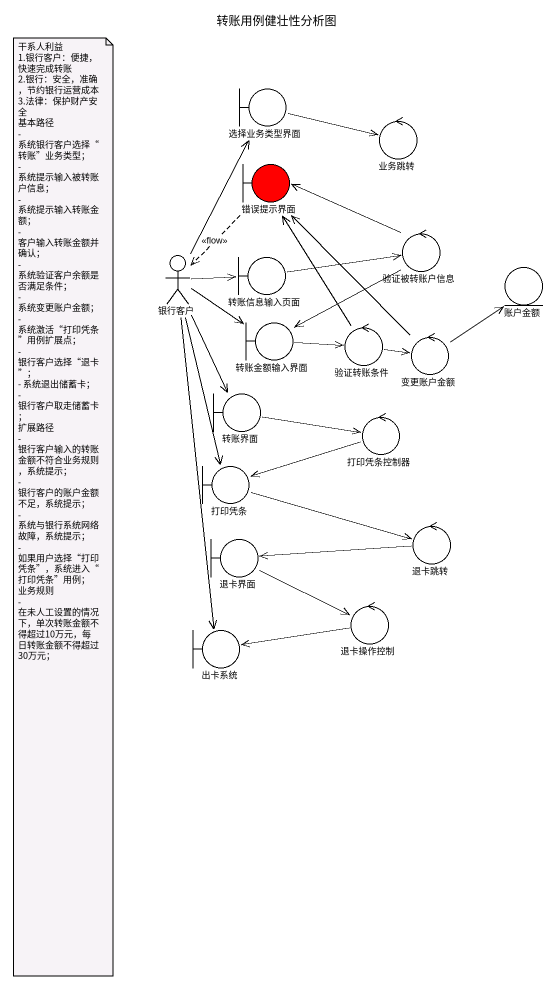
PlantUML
@startuml
title 转账用例健壮性分析图
boundary 选择业务类型界面
control 业务跳转
boundary 错误提示界面 #FF0000
control 验证被转账户信息
actor 银行客户
boundary 转账信息输入页面
entity 账户金额
boundary 转账金额输入界面
control 验证转账条件
control 变更账户金额
boundary 转账界面
control 打印凭条控制器
boundary 打印凭条
boundary 退卡界面
control 退卡跳转
boundary 出卡系统
control 退卡操作控制
选择业务类型界面 -right-> 业务跳转
错误提示界面 ..> 银行客户 : <<flow>>
验证被转账户信息 -left-> 错误提示界面
验证被转账户信息 --> 转账金额输入界面
银行客户 -up-> 选择业务类型界面
银行客户 -right-> 转账信息输入页面
银行客户 -right-> 转账金额输入界面
银行客户 --> 转账界面
银行客户 --> 打印凭条
银行客户 --> 出卡系统
转账信息输入页面 -right-> 验证被转账户信息
转账金额输入界面 -right-> 验证转账条件
验证转账条件 -up-> 错误提示界面
验证转账条件 -right-> 变更账户金额
变更账户金额 -up-> 错误提示界面
变更账户金额 -up-> 账户金额
转账界面 -right-> 打印凭条控制器
打印凭条控制器 -left-> 打印凭条
打印凭条 -right-> 退卡跳转
退卡界面 -right-> 退卡操作控制
退卡跳转 -left-> 退卡界面
退卡操作控制 -left-> 出卡系统
note as N1
  干系人利益
  1.银行客户：便捷，快速完成转账
  2.银行：安全，准确，节约银行运营成本
  3.法律：保护财产安全
  基本路径
  - 系统银行客户选择“转账”业务类型；
  - 系统提示输入被转账户信息；
  - 系统提示输入转账金额；
  - 客户输入转账金额并确认；
  - 系统验证客户余额是否满足条件；
  - 系统变更账户金额；
  - 系统激活“打印凭条”用例扩展点；
  - 银行客户选择“退卡”；
  - 系统退出储蓄卡；
  - 银行客户取走储蓄卡；
  扩展路径
  - 银行客户输入的转账金额不符合业务规则，系统提示；
  - 银行客户的账户金额不足，系统提示；
  - 系统与银行系统网络故障，系统提示；
  - 如果用户选择“打印凭条”，系统进入“打印凭条”用例；
  业务规则
  - 在未人工设置的情况下，单次转账金额不得超过10万元，每日转账金额不得超过30万元；
end note
@enduml
